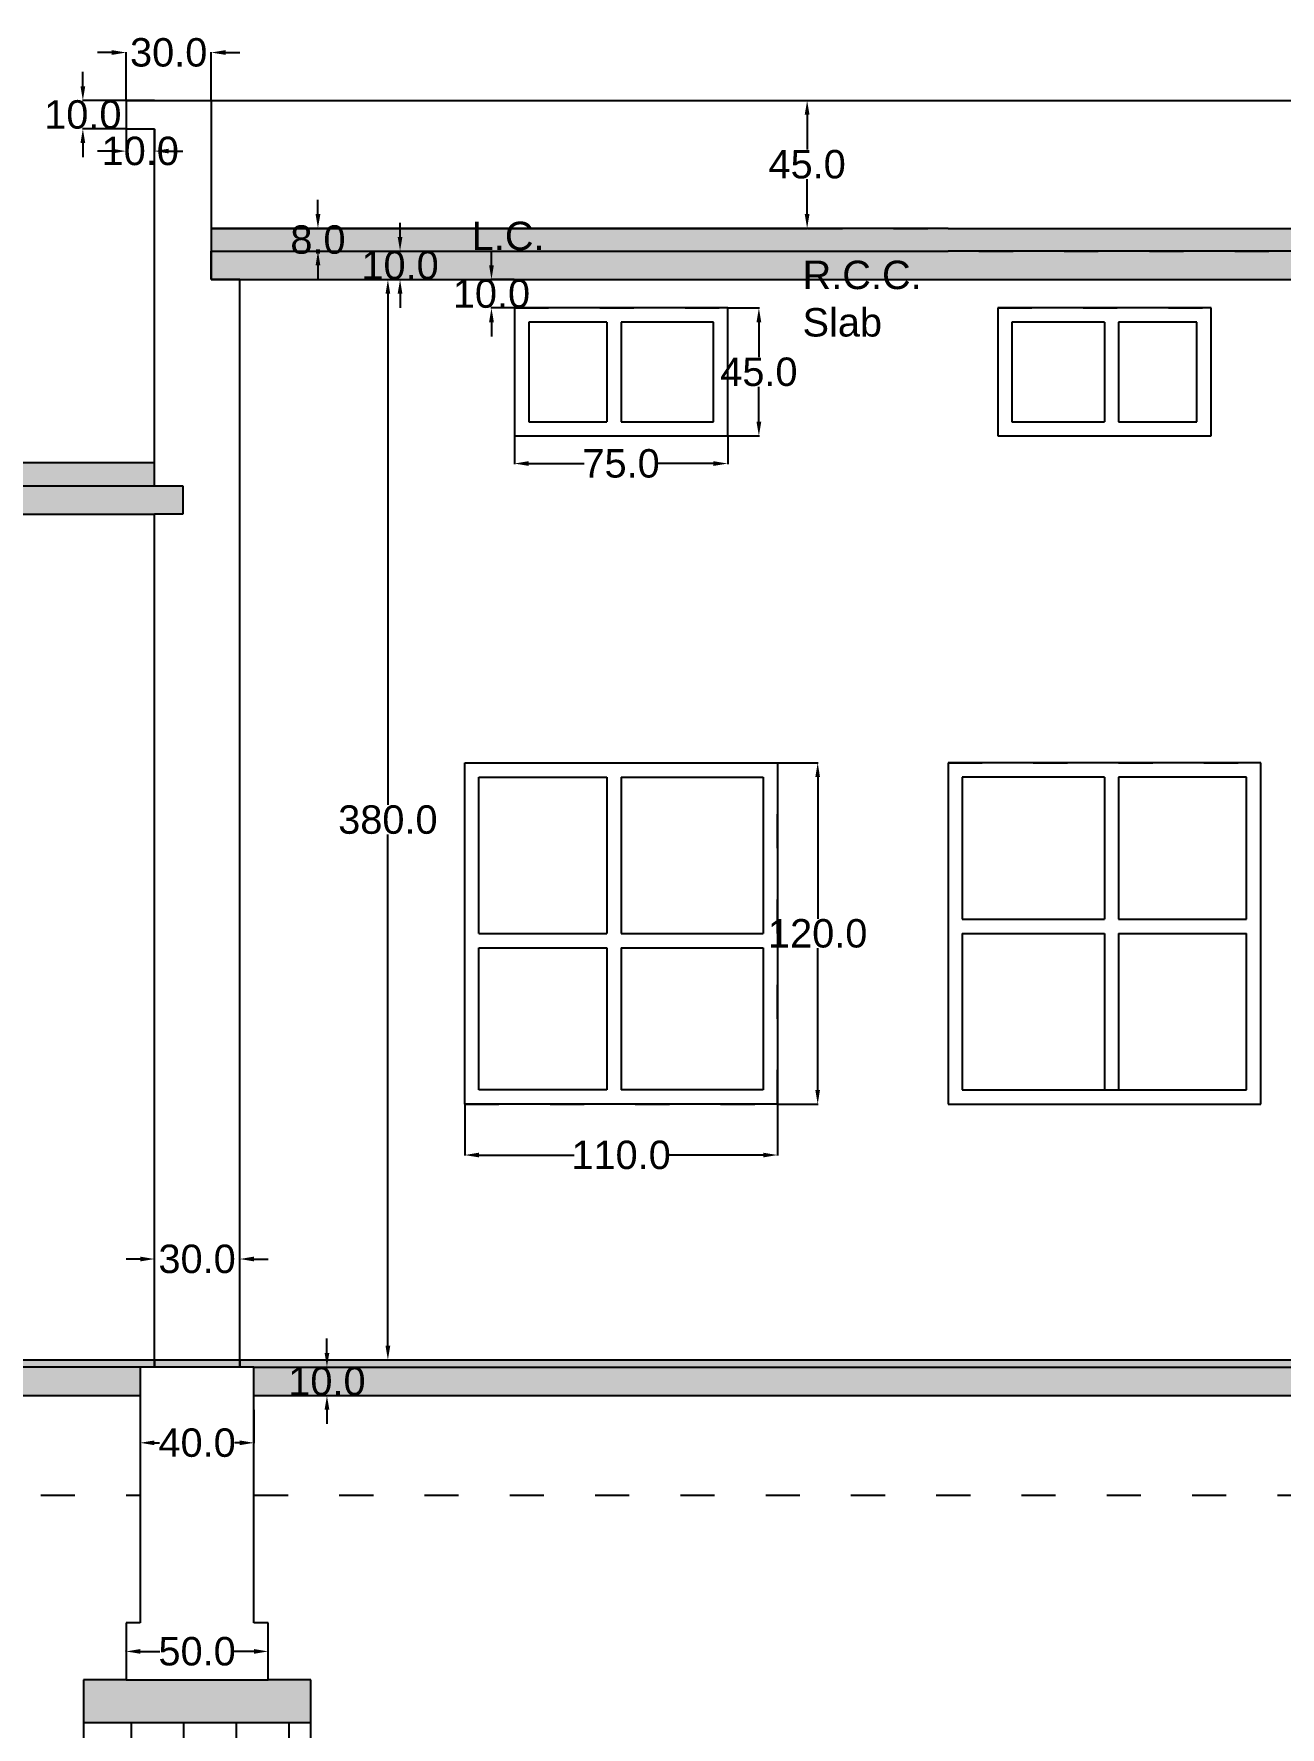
# Model space of a CAD drawing. Header units: centimetres. Extents: x -212 to 2091, y -138 to 1724.
# Drawn here: x 1205 to 1643, y 1120 to 1716 of the extents above; entities that cross this region are included whole.
import ezdxf

# ---------------------------------------------------------------- set-up
doc = ezdxf.new("R2010")
doc.units = ezdxf.units.CM
doc.linetypes.add('ACAD_ISO03W100', pattern=[30, 12, -18])
doc.styles.get("Standard").update_dxf_attribs({"font": 'arial.ttf'})
doc.dimstyles.get("Standard").update_dxf_attribs({"dimtxt": 10, "dimasz": 5, "dimexe": 0.18, "dimexo": 0.0625, "dimgap": 0.09, "dimtad": 0, "dimtih": 1, "dimtoh": 1, "dimdec": 1, "dimzin": 0, "dimdsep": 46, "dimtxsty": 'Standard', "dimcen": 0.09, "dimadec": 0, "dimazin": 0, "dimtfac": 1, "dimtdec": 1, "dimtix": 1, "dimtofl": 0, "dimtmove": 0, "dimatfit": 2, "dimfxl": 1, "dimtolj": 1, "dimtzin": 0, "dimarcsym": 0})

# ---------------------------------------------------------------- blocks, each defined once
blk = doc.blocks.new('*D118')
at = {"color": 0, "lineweight": -2, "transparency": 16777216}
for p, q in [((1221.85, 1697.49), (1221.85, 1702.49)), ((1236.98, 1692.49), (1221.67, 1692.49)), ((1236.98, 1682.49), (1221.67, 1682.49)), ((1221.85, 1677.49), (1221.85, 1672.49))]:
    blk.add_line(p, q, dxfattribs=at)
at = {"color": 0, "transparency": 16777216}
for points in [[(1221.02, 1697.49), (1222.69, 1697.49), (1221.85, 1692.49)], [(1221.02, 1677.49), (1222.69, 1677.49), (1221.85, 1682.49)]]:
    blk.add_solid(points, dxfattribs=at)
at = {"layer": 'Defpoints', "color": 0, "transparency": 16777216}
for p in [(1237.04, 1692.49), (1221.85, 1682.49), (1237.04, 1682.49)]:
    blk.add_point(p, dxfattribs=at)
at = {"color": 0, "transparency": 16777216, "insert": (1221.85, 1687.49), "char_height": 10, "attachment_point": 5}
blk.add_mtext('\\A1;10.0', dxfattribs=at)
blk = doc.blocks.new('*D119')
at = {"color": 0, "lineweight": -2, "transparency": 16777216}
for p, q in [((1232.04, 1709.33), (1227.04, 1709.33)), ((1237.04, 1692.55), (1237.04, 1709.51)), ((1267.04, 1692.55), (1267.04, 1709.51)), ((1272.04, 1709.33), (1277.04, 1709.33))]:
    blk.add_line(p, q, dxfattribs=at)
at = {"color": 0, "transparency": 16777216}
for points in [[(1232.04, 1710.17), (1232.04, 1708.5), (1237.04, 1709.33)], [(1272.04, 1710.17), (1272.04, 1708.5), (1267.04, 1709.33)]]:
    blk.add_solid(points, dxfattribs=at)
at = {"layer": 'Defpoints', "color": 0, "transparency": 16777216}
for p in [(1267.04, 1709.33), (1237.04, 1692.49), (1267.04, 1692.49)]:
    blk.add_point(p, dxfattribs=at)
at = {"color": 0, "transparency": 16777216, "insert": (1252.04, 1709.33), "char_height": 10, "attachment_point": 5}
blk.add_mtext('\\A1;30.0', dxfattribs=at)
blk = doc.blocks.new('*D120')
at = {"color": 0, "lineweight": -2, "transparency": 16777216}
for p, q in [((1237.04, 1682.43), (1237.04, 1674.48)), ((1247.04, 1682.43), (1247.04, 1674.48)), ((1232.04, 1674.66), (1227.04, 1674.66)), ((1252.04, 1674.66), (1257.04, 1674.66))]:
    blk.add_line(p, q, dxfattribs=at)
at = {"color": 0, "transparency": 16777216}
for points in [[(1232.04, 1675.49), (1232.04, 1673.83), (1237.04, 1674.66)], [(1252.04, 1675.49), (1252.04, 1673.83), (1247.04, 1674.66)]]:
    blk.add_solid(points, dxfattribs=at)
at = {"layer": 'Defpoints', "color": 0, "transparency": 16777216}
for p in [(1237.04, 1682.49), (1247.04, 1682.49), (1237.04, 1674.66)]:
    blk.add_point(p, dxfattribs=at)
at = {"color": 0, "transparency": 16777216, "insert": (1242.04, 1674.66), "char_height": 10, "attachment_point": 5}
blk.add_mtext('\\A1;10.0', dxfattribs=at)
blk = doc.blocks.new('*D121')
at = {"color": 0, "lineweight": -2, "transparency": 16777216}
for p, q in [((1267.1, 1692.49), (1476.8, 1692.49)), ((1476.62, 1687.49), (1476.62, 1675.19)), ((1476.62, 1652.49), (1476.62, 1664.79)), ((1267.1, 1647.49), (1476.8, 1647.49))]:
    blk.add_line(p, q, dxfattribs=at)
at = {"color": 0, "transparency": 16777216}
for points in [[(1475.78, 1687.49), (1477.45, 1687.49), (1476.62, 1692.49)], [(1475.78, 1652.49), (1477.45, 1652.49), (1476.62, 1647.49)]]:
    blk.add_solid(points, dxfattribs=at)
at = {"layer": 'Defpoints', "color": 0, "transparency": 16777216}
for p in [(1267.04, 1692.49), (1267.04, 1647.49), (1476.62, 1647.49)]:
    blk.add_point(p, dxfattribs=at)
at = {"color": 0, "transparency": 16777216, "insert": (1476.62, 1669.99), "char_height": 10, "attachment_point": 5}
blk.add_mtext('\\A1;45.0', dxfattribs=at)
blk = doc.blocks.new('*D122')
at = {"color": 0, "lineweight": -2, "transparency": 16777216}
for p, q in [((1304.55, 1652.49), (1304.55, 1657.49)), ((1267.1, 1647.49), (1304.73, 1647.49)), ((1267.1, 1639.49), (1304.73, 1639.49)), ((1304.55, 1634.49), (1304.55, 1629.49))]:
    blk.add_line(p, q, dxfattribs=at)
at = {"color": 0, "transparency": 16777216}
for points in [[(1303.72, 1652.49), (1305.39, 1652.49), (1304.55, 1647.49)], [(1303.72, 1634.49), (1305.39, 1634.49), (1304.55, 1639.49)]]:
    blk.add_solid(points, dxfattribs=at)
at = {"layer": 'Defpoints', "color": 0, "transparency": 16777216}
for p in [(1267.04, 1647.49), (1267.04, 1639.49), (1304.55, 1639.49)]:
    blk.add_point(p, dxfattribs=at)
at = {"color": 0, "transparency": 16777216, "insert": (1304.55, 1643.49), "char_height": 10, "attachment_point": 5}
blk.add_mtext('\\A1;8.0', dxfattribs=at)
blk = doc.blocks.new('*D123')
at = {"color": 0, "lineweight": -2, "transparency": 16777216}
for p, q in [((1333.43, 1644.49), (1333.43, 1649.49)), ((1267.1, 1639.49), (1333.61, 1639.49)), ((1267.1, 1629.49), (1333.61, 1629.49)), ((1333.43, 1624.49), (1333.43, 1619.49))]:
    blk.add_line(p, q, dxfattribs=at)
at = {"color": 0, "transparency": 16777216}
for points in [[(1332.59, 1644.49), (1334.26, 1644.49), (1333.43, 1639.49)], [(1332.59, 1624.49), (1334.26, 1624.49), (1333.43, 1629.49)]]:
    blk.add_solid(points, dxfattribs=at)
at = {"layer": 'Defpoints', "color": 0, "transparency": 16777216}
for p in [(1267.04, 1639.49), (1267.04, 1629.49), (1333.43, 1629.49)]:
    blk.add_point(p, dxfattribs=at)
at = {"color": 0, "transparency": 16777216, "insert": (1333.43, 1634.49), "char_height": 10, "attachment_point": 5}
blk.add_mtext('\\A1;10.0', dxfattribs=at)
blk = doc.blocks.new('*D124')
at = {"color": 0, "lineweight": -2, "transparency": 16777216}
for p, q in [((1365.58, 1634.49), (1365.58, 1639.49)), ((1373.62, 1629.49), (1365.4, 1629.49)), ((1373.62, 1619.49), (1365.4, 1619.49)), ((1365.58, 1614.49), (1365.58, 1609.49))]:
    blk.add_line(p, q, dxfattribs=at)
at = {"color": 0, "transparency": 16777216}
for points in [[(1364.75, 1634.49), (1366.42, 1634.49), (1365.58, 1629.49)], [(1364.75, 1614.49), (1366.42, 1614.49), (1365.58, 1619.49)]]:
    blk.add_solid(points, dxfattribs=at)
at = {"layer": 'Defpoints', "color": 0, "transparency": 16777216}
for p in [(1365.58, 1629.49), (1373.68, 1629.49), (1373.68, 1619.49)]:
    blk.add_point(p, dxfattribs=at)
at = {"color": 0, "transparency": 16777216, "insert": (1365.58, 1624.49), "char_height": 10, "attachment_point": 5}
blk.add_mtext('\\A1;10.0', dxfattribs=at)
blk = doc.blocks.new('*D125')
at = {"color": 0, "lineweight": -2, "transparency": 16777216}
for p, q in [((1448.74, 1619.49), (1459.83, 1619.49)), ((1459.65, 1614.49), (1459.65, 1602.19)), ((1459.65, 1579.49), (1459.65, 1591.79)), ((1448.74, 1574.49), (1459.83, 1574.49))]:
    blk.add_line(p, q, dxfattribs=at)
at = {"color": 0, "transparency": 16777216}
for points in [[(1458.81, 1614.49), (1460.48, 1614.49), (1459.65, 1619.49)], [(1458.81, 1579.49), (1460.48, 1579.49), (1459.65, 1574.49)]]:
    blk.add_solid(points, dxfattribs=at)
at = {"layer": 'Defpoints', "color": 0, "transparency": 16777216}
for p in [(1448.68, 1619.49), (1448.68, 1574.49), (1459.65, 1574.49)]:
    blk.add_point(p, dxfattribs=at)
at = {"color": 0, "transparency": 16777216, "insert": (1459.65, 1596.99), "char_height": 10, "attachment_point": 5}
blk.add_mtext('\\A1;45.0', dxfattribs=at)
blk = doc.blocks.new('*D126')
at = {"color": 0, "lineweight": -2, "transparency": 16777216}
for p, q in [((1373.68, 1574.72), (1373.68, 1564.59)), ((1448.68, 1574.72), (1448.68, 1564.59)), ((1378.68, 1564.77), (1398.16, 1564.77)), ((1443.68, 1564.77), (1424.2, 1564.77))]:
    blk.add_line(p, q, dxfattribs=at)
at = {"color": 0, "transparency": 16777216}
for points in [[(1378.68, 1565.61), (1378.68, 1563.94), (1373.68, 1564.77)], [(1443.68, 1565.61), (1443.68, 1563.94), (1448.68, 1564.77)]]:
    blk.add_solid(points, dxfattribs=at)
at = {"layer": 'Defpoints', "color": 0, "transparency": 16777216}
for p in [(1373.68, 1574.78), (1448.68, 1574.78), (1448.68, 1564.77)]:
    blk.add_point(p, dxfattribs=at)
at = {"color": 0, "transparency": 16777216, "insert": (1411.18, 1564.77), "char_height": 10, "attachment_point": 5}
blk.add_mtext('\\A1;75.0', dxfattribs=at)
blk = doc.blocks.new('*D129')
at = {"color": 0, "lineweight": -2, "transparency": 16777216}
for p, q in [((1242.04, 1285), (1237.04, 1285)), ((1247.04, 1249.55), (1247.04, 1285.18)), ((1277.04, 1249.55), (1277.04, 1285.18)), ((1282.04, 1285), (1287.04, 1285))]:
    blk.add_line(p, q, dxfattribs=at)
at = {"color": 0, "transparency": 16777216}
for points in [[(1242.04, 1285.84), (1242.04, 1284.17), (1247.04, 1285)], [(1282.04, 1285.84), (1282.04, 1284.17), (1277.04, 1285)]]:
    blk.add_solid(points, dxfattribs=at)
at = {"layer": 'Defpoints', "color": 0, "transparency": 16777216}
for p in [(1277.04, 1285), (1247.04, 1249.49), (1277.04, 1249.49)]:
    blk.add_point(p, dxfattribs=at)
at = {"color": 0, "transparency": 16777216, "insert": (1262.04, 1285), "char_height": 10, "attachment_point": 5}
blk.add_mtext('\\A1;30.0', dxfattribs=at)
blk = doc.blocks.new('*D130')
at = {"color": 0, "lineweight": -2, "transparency": 16777216}
for p, q in [((1242.04, 1231.93), (1242.04, 1220.18)), ((1282.04, 1231.93), (1282.04, 1220.18)), ((1247.04, 1220.36), (1248.78, 1220.36)), ((1277.04, 1220.36), (1275.3, 1220.36))]:
    blk.add_line(p, q, dxfattribs=at)
at = {"color": 0, "transparency": 16777216}
for points in [[(1247.04, 1221.19), (1247.04, 1219.53), (1242.04, 1220.36)], [(1277.04, 1221.19), (1277.04, 1219.53), (1282.04, 1220.36)]]:
    blk.add_solid(points, dxfattribs=at)
at = {"layer": 'Defpoints', "color": 0, "transparency": 16777216}
for p in [(1242.04, 1231.99), (1282.04, 1231.99), (1282.04, 1220.36)]:
    blk.add_point(p, dxfattribs=at)
at = {"color": 0, "transparency": 16777216, "insert": (1262.04, 1220.36), "char_height": 10, "attachment_point": 5}
blk.add_mtext('\\A1;40.0', dxfattribs=at)
blk = doc.blocks.new('*D131')
at = {"color": 0, "lineweight": -2, "transparency": 16777216}
for p, q in [((1237.04, 1147.05), (1237.04, 1147.17)), ((1242.04, 1146.99), (1248.98, 1146.99)), ((1282.04, 1146.99), (1275.1, 1146.99)), ((1287.04, 1147.05), (1287.04, 1147.17))]:
    blk.add_line(p, q, dxfattribs=at)
at = {"color": 0, "transparency": 16777216}
for points in [[(1242.04, 1147.82), (1242.04, 1146.16), (1237.04, 1146.99)], [(1282.04, 1147.82), (1282.04, 1146.16), (1287.04, 1146.99)]]:
    blk.add_solid(points, dxfattribs=at)
at = {"layer": 'Defpoints', "color": 0, "transparency": 16777216}
for p in [(1237.04, 1146.99), (1287.04, 1146.99), (1287.04, 1146.99)]:
    blk.add_point(p, dxfattribs=at)
at = {"color": 0, "transparency": 16777216, "insert": (1262.04, 1146.99), "char_height": 10, "attachment_point": 5}
blk.add_mtext('\\A1;50.0', dxfattribs=at)
blk = doc.blocks.new('*D133')
at = {"color": 0, "lineweight": -2, "transparency": 16777216}
for p, q in [((1356.18, 1339.43), (1356.18, 1321.39)), ((1466.18, 1339.43), (1466.18, 1321.39)), ((1361.18, 1321.57), (1394.7, 1321.57)), ((1461.18, 1321.57), (1427.65, 1321.57))]:
    blk.add_line(p, q, dxfattribs=at)
at = {"color": 0, "transparency": 16777216}
for points in [[(1361.18, 1322.4), (1361.18, 1320.74), (1356.18, 1321.57)], [(1461.18, 1322.4), (1461.18, 1320.74), (1466.18, 1321.57)]]:
    blk.add_solid(points, dxfattribs=at)
at = {"layer": 'Defpoints', "color": 0, "transparency": 16777216}
for p in [(1356.18, 1339.49), (1466.18, 1339.49), (1466.18, 1321.57)]:
    blk.add_point(p, dxfattribs=at)
at = {"color": 0, "transparency": 16777216, "insert": (1411.18, 1321.57), "char_height": 10, "attachment_point": 5}
blk.add_mtext('\\A1;110.0', dxfattribs=at)
blk = doc.blocks.new('*D134')
at = {"color": 0, "lineweight": -2, "transparency": 16777216}
for p, q in [((1466.24, 1459.49), (1480.51, 1459.49)), ((1480.33, 1454.49), (1480.33, 1404.69)), ((1480.33, 1344.49), (1480.33, 1394.29)), ((1466.24, 1339.49), (1480.51, 1339.49))]:
    blk.add_line(p, q, dxfattribs=at)
at = {"color": 0, "transparency": 16777216}
for points in [[(1479.49, 1454.49), (1481.16, 1454.49), (1480.33, 1459.49)], [(1479.49, 1344.49), (1481.16, 1344.49), (1480.33, 1339.49)]]:
    blk.add_solid(points, dxfattribs=at)
at = {"layer": 'Defpoints', "color": 0, "transparency": 16777216}
for p in [(1466.18, 1459.49), (1466.18, 1339.49), (1480.33, 1339.49)]:
    blk.add_point(p, dxfattribs=at)
at = {"color": 0, "transparency": 16777216, "insert": (1480.33, 1399.49), "char_height": 10, "attachment_point": 5}
blk.add_mtext('\\A1;120.0', dxfattribs=at)
blk = doc.blocks.new('*D135')
at = {"color": 0, "lineweight": -2, "transparency": 16777216}
for p, q in [((1277.1, 1629.49), (1329.33, 1629.49)), ((1329.15, 1624.49), (1329.15, 1444.69)), ((1329.15, 1254.49), (1329.15, 1434.29)), ((1277.1, 1249.49), (1329.33, 1249.49))]:
    blk.add_line(p, q, dxfattribs=at)
at = {"color": 0, "transparency": 16777216}
for points in [[(1328.32, 1624.49), (1329.98, 1624.49), (1329.15, 1629.49)], [(1328.32, 1254.49), (1329.98, 1254.49), (1329.15, 1249.49)]]:
    blk.add_solid(points, dxfattribs=at)
at = {"layer": 'Defpoints', "color": 0, "transparency": 16777216}
for p in [(1277.04, 1629.49), (1329.15, 1629.49), (1277.04, 1249.49)]:
    blk.add_point(p, dxfattribs=at)
at = {"color": 0, "transparency": 16777216, "insert": (1329.15, 1439.49), "char_height": 10, "attachment_point": 5}
blk.add_mtext('\\A1;380.0', dxfattribs=at)
blk = doc.blocks.new('*D136')
at = {"color": 0, "lineweight": -2, "transparency": 16777216}
for p, q in [((1307.71, 1251.99), (1307.71, 1256.99)), ((1282.1, 1246.99), (1307.89, 1246.99)), ((1282.1, 1236.99), (1307.89, 1236.99)), ((1307.71, 1231.99), (1307.71, 1226.99))]:
    blk.add_line(p, q, dxfattribs=at)
at = {"color": 0, "transparency": 16777216}
for points in [[(1306.88, 1251.99), (1308.55, 1251.99), (1307.71, 1246.99)], [(1306.88, 1231.99), (1308.55, 1231.99), (1307.71, 1236.99)]]:
    blk.add_solid(points, dxfattribs=at)
at = {"layer": 'Defpoints', "color": 0, "transparency": 16777216}
for p in [(1282.04, 1246.99), (1282.04, 1236.99), (1307.71, 1236.99)]:
    blk.add_point(p, dxfattribs=at)
at = {"color": 0, "transparency": 16777216, "insert": (1307.71, 1241.99), "char_height": 10, "attachment_point": 5}
blk.add_mtext('\\A1;10.0', dxfattribs=at)

msp = doc.modelspace()

# ---------------------------------------------------------------- hatches: boundary and pattern name
h = msp.add_hatch()
h.set_pattern_fill('AR-CONC', color=256, scale=0.091)
h.paths.add_polyline_path([(1057.04, 1201.99), (997.04, 1201.99), (982.04, 1201.99), (982.04, 1191.99), (1057.04, 1191.99)])
h.paths.add_polyline_path([(1102.04, 1156.99), (1092.04, 1156.99), (1052.04, 1156.99), (1042.04, 1156.99), (1042.04, 1146.99), (1102.04, 1146.99)])
h.paths.add_polyline_path([(1952.04, 1246.99), (1732.04, 1246.99), (1732.04, 1236.99), (1952.04, 1236.99)])
h.paths.add_polyline_path([(1692.04, 1246.99), (1282.04, 1246.99), (1282.04, 1236.99), (1692.04, 1236.99)])
h.paths.add_polyline_path([(1242.04, 1246.99), (1087.04, 1246.99), (1087.04, 1236.99), (1242.04, 1236.99)])
h.paths.add_polyline_path([(1257.04, 1556.99), (1247.04, 1556.99), (1062.04, 1556.99), (1062.04, 1546.99), (1082.04, 1546.99), (1247.04, 1546.99), (1257.04, 1546.99)])
h.paths.add_polyline_path([(1247.04, 1564.99), (1062.04, 1564.99), (1062.04, 1556.99), (1247.04, 1556.99)])
h.paths.add_polyline_path([(1062.04, 1503.99), (1017.04, 1501.99), (1017.04, 1496.99), (1062.04, 1496.99)])
h.paths.add_polyline_path([(1082.04, 1511.99), (1062.04, 1511.99), (1062.04, 1496.99), (1082.04, 1496.99)])
h.paths.add_polyline_path([(1716.23, 1647.49), (1526.18, 1647.49), (1267.04, 1647.49), (1267.04, 1639.49), (1526.18, 1639.49), (1707.04, 1639.49), (1716.23, 1639.49)])
h.paths.add_polyline_path([(1721.42, 1639.49), (1716.23, 1639.49), (1702.04, 1639.49), (1526.18, 1639.49), (1267.04, 1639.49), (1267.04, 1629.49), (1277.04, 1629.49), (1721.42, 1629.49)])
h.paths.add_polyline_path([(1977.04, 1567.49), (1722.04, 1567.49), (1722.04, 1559.49), (1977.04, 1559.49)])
h.paths.add_polyline_path([(1977.04, 1559.49), (1722.04, 1559.49), (1717.04, 1559.49), (1717.04, 1549.49), (1727.04, 1549.49), (1977.04, 1549.49)])
h.paths.add_polyline_path([(1977.04, 1466.49), (1977.04, 1474.49), (1957.04, 1474.49), (1957.04, 1459.49), (1977.04, 1459.49)])
h.paths.add_polyline_path([(2022.04, 1464.49), (1977.04, 1466.49), (1977.04, 1459.49), (2022.04, 1459.49)])
h.paths.add_polyline_path([(1355.11, 1634.2), (1385.73, 1634.2), (1385.73, 1654.81), (1355.11, 1654.81)], flags=9)
h.paths.add_polyline_path([(1471.42, 1603.66), (1518.33, 1603.66), (1518.33, 1641.1), (1471.42, 1641.1)], flags=9)
h.paths.add_polyline_path([(1846.02, 1554.2), (1876.64, 1554.2), (1876.64, 1574.81), (1846.02, 1574.81)], flags=9)
h.paths.add_polyline_path([(1903.03, 1523.51), (1949.94, 1523.51), (1949.94, 1560.95), (1903.03, 1560.95)], flags=9)
h = msp.add_hatch(color=256)
h.dxf.hatch_style = 1
h.paths.add_polyline_path([(1247.04, 1249.49), (1062.04, 1249.49), (1062.04, 1246.99), (1087.04, 1246.99), (1247.04, 1246.99)])
h.paths.add_polyline_path([(1697.04, 1249.49), (1277.04, 1249.49), (1277.04, 1246.99), (1282.04, 1246.99), (1697.04, 1246.99)])
h.paths.add_polyline_path([(1957.04, 1249.49), (1727.04, 1249.49), (1727.04, 1246.99), (1952.04, 1246.99), (1957.04, 1246.99)])
h.paths.add_polyline_path([(1727.04, 1249.49), (1697.04, 1249.49), (1697.04, 1246.99), (1727.04, 1246.99)])
h.paths.add_polyline_path([(1277.04, 1249.49), (1247.04, 1249.49), (1247.04, 1246.99), (1277.04, 1246.99)])
h.paths.add_polyline_path([(1977.04, 1249.49), (1957.04, 1249.49), (1957.04, 1246.99), (1977.04, 1246.99)])
h = msp.add_hatch()
h.set_pattern_fill('AR-CONC', color=256, scale=0.091)
h.paths.add_polyline_path([(1302.04, 1136.99), (1287.04, 1136.99), (1237.04, 1136.99), (1222.04, 1136.99), (1222.04, 1121.99), (1302.04, 1121.99)])
h.paths.add_polyline_path([(1752.04, 1136.99), (1737.04, 1136.99), (1687.04, 1136.99), (1672.04, 1136.99), (1672.04, 1121.99), (1752.04, 1121.99)])
h.paths.add_polyline_path([(1997.04, 1156.99), (1987.04, 1156.99), (1947.04, 1156.99), (1937.04, 1156.99), (1937.04, 1146.99), (1997.04, 1146.99)])
h = msp.add_hatch()
h.set_pattern_fill('AR-B88', color=256, scale=0.091)
h.paths.add_polyline_path([(1752.04, 1121.99), (1672.04, 1121.99), (1672.04, 1111.99), (1752.04, 1111.99)])
h.paths.add_polyline_path([(1997.04, 1146.99), (1937.04, 1146.99), (1937.04, 1136.99), (1997.04, 1136.99)])
h.paths.add_polyline_path([(1302.04, 1121.99), (1222.04, 1121.99), (1222.04, 1111.99), (1302.04, 1111.99)])
h.paths.add_polyline_path([(1102.04, 1146.99), (1042.04, 1146.99), (1042.04, 1136.99), (1102.04, 1136.99)])

# ---------------------------------------------------------------- linework, layer by layer
at = {"linetype": 'ACAD_ISO03W100'}
for p, q in [((1237.04, 1692.49), (1697.04, 1692.49)), ((1237.04, 1682.49), (1247.04, 1682.49)), ((1267.04, 1647.49), (1702.04, 1647.49)), ((1267.04, 1639.49), (1707.04, 1639.49)), ((1267.04, 1629.49), (1277.04, 1629.49)), ((1277.04, 1246.99), (1277.04, 1629.49)), ((1356.18, 1629.49), (1727.04, 1629.49)), ((1373.68, 1619.49), (1448.68, 1619.49)), ((1543.68, 1619.49), (1618.68, 1619.49)), ((1373.68, 1574.49), (1448.68, 1574.49)), ((1543.68, 1574.49), (1618.68, 1574.49)), ((1356.18, 1459.49), (1466.18, 1459.49)), ((1356.18, 1339.49), (1356.18, 1459.49)), ((1466.18, 1339.49), (1466.18, 1459.49)), ((1526.18, 1459.49), (1636.18, 1459.49)), ((1636.18, 1339.49), (1636.18, 1459.49)), ((1356.18, 1339.49), (1466.18, 1339.49)), ((1526.18, 1339.49), (1636.18, 1339.49)), ((1082.04, 1249.49), (1277.04, 1249.49)), ((1356.18, 1249.49), (1977.04, 1249.49)), ((1087.04, 1201.99), (1242.04, 1201.99)), ((1282.04, 1201.99), (1692.04, 1201.99))]:
    msp.add_line(p, q, dxfattribs=at)
for p, q in [((1247.04, 1692.49), (1237.04, 1692.49)), ((1237.04, 1692.49), (1237.04, 1682.49)), ((1237.04, 1692.49), (1267.04, 1692.49)), ((1247.04, 1692.49), (1247.04, 1692.49)), ((1267.04, 1692.49), (1267.04, 1629.49)), ((1267.04, 1692.49), (1697.04, 1692.49)), ((1237.04, 1682.49), (1247.04, 1682.49)), ((1247.04, 1556.99), (1247.04, 1682.49)), ((1526.18, 1647.49), (1267.04, 1647.49)), ((1526.18, 1647.49), (1716.23, 1647.49)), ((1267.04, 1629.49), (1267.04, 1639.49)), ((1267.04, 1639.49), (1526.18, 1639.49)), ((1707.04, 1639.49), (1526.18, 1639.49)), ((1277.04, 1629.49), (1267.04, 1629.49)), ((1277.04, 1249.49), (1277.04, 1629.49)), ((1277.04, 1249.49), (1277.04, 1629.49)), ((1277.04, 1629.49), (1727.04, 1629.49)), ((1373.68, 1619.49), (1373.68, 1574.49)), ((1448.68, 1619.49), (1373.68, 1619.49)), ((1378.68, 1614.49), (1378.68, 1579.49)), ((1406.18, 1614.49), (1378.68, 1614.49)), ((1406.18, 1614.49), (1406.18, 1579.49)), ((1411.18, 1614.49), (1411.18, 1579.49)), ((1443.68, 1614.49), (1411.18, 1614.49)), ((1443.68, 1579.49), (1443.68, 1614.49)), ((1448.68, 1574.49), (1448.68, 1619.49)), ((1543.68, 1619.49), (1543.68, 1574.49)), ((1618.68, 1619.49), (1543.68, 1619.49)), ((1548.68, 1614.49), (1548.68, 1579.49)), ((1581.18, 1614.49), (1548.68, 1614.49)), ((1581.18, 1614.49), (1581.18, 1579.49)), ((1613.68, 1614.49), (1586.18, 1614.49)), ((1586.18, 1614.49), (1586.18, 1579.49)), ((1613.68, 1579.49), (1613.68, 1614.49)), ((1618.68, 1574.49), (1618.68, 1619.49)), ((1378.68, 1579.49), (1406.18, 1579.49)), ((1411.18, 1579.49), (1443.68, 1579.49)), ((1548.68, 1579.49), (1581.18, 1579.49)), ((1586.18, 1579.49), (1613.68, 1579.49)), ((1373.68, 1574.49), (1448.68, 1574.49)), ((1543.68, 1574.49), (1618.68, 1574.49)), ((1247.04, 1564.99), (1062.04, 1564.99)), ((1247.04, 1556.99), (1247.04, 1564.99)), ((1062.04, 1556.99), (1247.04, 1556.99)), ((1247.04, 1556.99), (1257.04, 1556.99)), ((1257.04, 1556.99), (1257.04, 1546.99)), ((1082.04, 1546.99), (1247.04, 1546.99)), ((1247.04, 1246.99), (1247.04, 1546.99)), ((1257.04, 1546.99), (1247.04, 1546.99)), ((1356.18, 1339.49), (1356.18, 1459.49)), ((1356.18, 1459.49), (1466.18, 1459.49)), ((1466.18, 1459.49), (1466.18, 1339.49)), ((1636.18, 1459.49), (1526.18, 1459.49)), ((1526.18, 1459.49), (1526.18, 1339.49)), ((1636.18, 1339.49), (1636.18, 1459.49)), ((1361.18, 1454.49), (1406.18, 1454.49)), ((1361.18, 1399.49), (1361.18, 1454.49)), ((1406.18, 1454.49), (1406.18, 1399.49)), ((1411.18, 1454.49), (1411.18, 1399.49)), ((1411.18, 1454.49), (1461.18, 1454.49)), ((1461.18, 1454.49), (1461.18, 1399.49)), ((1531.18, 1454.49), (1531.18, 1404.49)), ((1581.18, 1454.49), (1531.18, 1454.49)), ((1581.18, 1454.49), (1581.18, 1404.49)), ((1631.18, 1454.49), (1586.18, 1454.49)), ((1586.18, 1454.49), (1586.18, 1404.49)), ((1631.18, 1404.49), (1631.18, 1454.49)), ((1531.18, 1404.49), (1581.18, 1404.49)), ((1586.18, 1404.49), (1631.18, 1404.49)), ((1361.18, 1399.49), (1406.18, 1399.49)), ((1361.18, 1344.49), (1361.18, 1394.49)), ((1361.18, 1394.49), (1406.18, 1394.49)), ((1406.18, 1394.49), (1406.18, 1344.49)), ((1411.18, 1399.49), (1461.18, 1399.49)), ((1411.18, 1394.49), (1411.18, 1344.49)), ((1411.18, 1394.49), (1461.18, 1394.49)), ((1461.18, 1394.49), (1461.18, 1344.49)), ((1531.18, 1399.49), (1581.18, 1399.49)), ((1531.18, 1399.49), (1531.18, 1344.49)), ((1581.18, 1399.49), (1581.18, 1344.49)), ((1586.18, 1399.49), (1631.18, 1399.49)), ((1586.18, 1399.49), (1586.18, 1344.49)), ((1631.18, 1344.49), (1631.18, 1399.49)), ((1406.18, 1344.49), (1361.18, 1344.49)), ((1461.18, 1344.49), (1411.18, 1344.49)), ((1531.18, 1344.49), (1631.18, 1344.49)), ((1466.18, 1339.49), (1356.18, 1339.49)), ((1526.18, 1339.49), (1636.18, 1339.49)), ((1062.04, 1249.49), (1277.04, 1249.49)), ((1277.04, 1246.99), (1087.04, 1246.99)), ((1247.04, 1246.99), (1242.04, 1246.99)), ((1242.04, 1246.99), (1242.04, 1201.99)), ((1247.04, 1249.49), (1247.04, 1246.99)), ((1277.04, 1249.49), (1277.04, 1246.99)), ((1277.04, 1249.49), (1977.04, 1249.49)), ((1282.04, 1246.99), (1277.04, 1246.99)), ((1282.04, 1201.99), (1282.04, 1246.99)), ((1282.04, 1246.99), (1952.04, 1246.99)), ((1087.04, 1236.99), (1242.04, 1236.99)), ((1282.04, 1236.99), (1692.04, 1236.99)), ((1242.04, 1201.99), (1242.04, 1156.99)), ((1282.04, 1156.99), (1282.04, 1201.99)), ((1242.04, 1156.99), (1237.04, 1156.99)), ((1237.04, 1156.99), (1237.04, 1136.99)), ((1287.04, 1156.99), (1282.04, 1156.99)), ((1287.04, 1136.99), (1287.04, 1156.99)), ((1237.04, 1136.99), (1222.04, 1136.99)), ((1222.04, 1136.99), (1222.04, 1121.99)), ((1237.04, 1136.99), (1287.04, 1136.99)), ((1302.04, 1136.99), (1287.04, 1136.99)), ((1302.04, 1121.99), (1302.04, 1136.99)), ((1222.04, 1121.99), (1302.04, 1121.99)), ((1222.04, 1121.99), (1222.04, 1111.99)), ((1302.04, 1111.99), (1302.04, 1121.99))]:
    msp.add_line(p, q)

# ---------------------------------------------------------------- texts
at = {"char_height": 10, "attachment_point": 1}
for s, width, insert in [('L.C.', 71.4296, (1358.64, 1649.83)), ('R.C.C. \\PSlab', 47.4105, (1475.01, 1636.12))]:
    msp.add_mtext_dynamic_manual_height_columns(s, width=width, gutter_width=12.5, heights=[0], dxfattribs=dict(at, insert=insert))

# ---------------------------------------------------------------- dimensions: what is measured, and where the dimension line sits
for base, p1, p2, picture, middle in [((1267.04, 1709.33), (1237.04, 1692.49), (1267.04, 1692.49), '*D119', (1252.04, 1709.33)), ((1237.04, 1674.66), (1247.04, 1682.49), (1237.04, 1682.49), '*D120', (1242.04, 1674.66)), ((1448.68, 1564.77), (1373.68, 1574.78), (1448.68, 1574.78), '*D126', (1411.18, 1564.77)), ((1466.18, 1321.57), (1356.18, 1339.49), (1466.18, 1339.49), '*D133', (1411.18, 1321.57)), ((1277.04, 1285), (1247.04, 1249.49), (1277.04, 1249.49), '*D129', (1262.04, 1285)), ((1282.04, 1220.36), (1242.04, 1231.99), (1282.04, 1231.99), '*D130', (1262.04, 1220.36)), ((1287.04, 1146.99), (1237.04, 1146.99), (1287.04, 1146.99), '*D131', (1262.04, 1146.99))]:
    dim = msp.add_linear_dim(base=base, p1=p1, p2=p2, dimstyle='Standard')
    dim.commit()
    dim.dimension.update_dxf_attribs({"geometry": picture, "text_midpoint": middle})
for base, p1, p2, picture, middle in [((1221.85, 1682.49), (1237.04, 1692.49), (1237.04, 1682.49), '*D118', (1221.85, 1687.49)), ((1476.62, 1647.49), (1267.04, 1692.49), (1267.04, 1647.49), '*D121', (1476.62, 1669.99)), ((1304.55, 1639.49), (1267.04, 1647.49), (1267.04, 1639.49), '*D122', (1304.55, 1643.49)), ((1333.43, 1629.49), (1267.04, 1639.49), (1267.04, 1629.49), '*D123', (1333.43, 1634.49)), ((1365.58, 1629.49), (1373.68, 1619.49), (1373.68, 1629.49), '*D124', (1365.58, 1624.49)), ((1329.15, 1629.49), (1277.04, 1249.49), (1277.04, 1629.49), '*D135', (1329.15, 1439.49)), ((1459.65, 1574.49), (1448.68, 1619.49), (1448.68, 1574.49), '*D125', (1459.65, 1596.99)), ((1480.33, 1339.49), (1466.18, 1459.49), (1466.18, 1339.49), '*D134', (1480.33, 1399.49)), ((1307.71, 1236.99), (1282.04, 1246.99), (1282.04, 1236.99), '*D136', (1307.71, 1241.99))]:
    dim = msp.add_linear_dim(base=base, p1=p1, p2=p2, angle=90, dimstyle='Standard')
    dim.commit()
    dim.dimension.update_dxf_attribs({"geometry": picture, "text_midpoint": middle})

doc.saveas('drawing.dxf')
